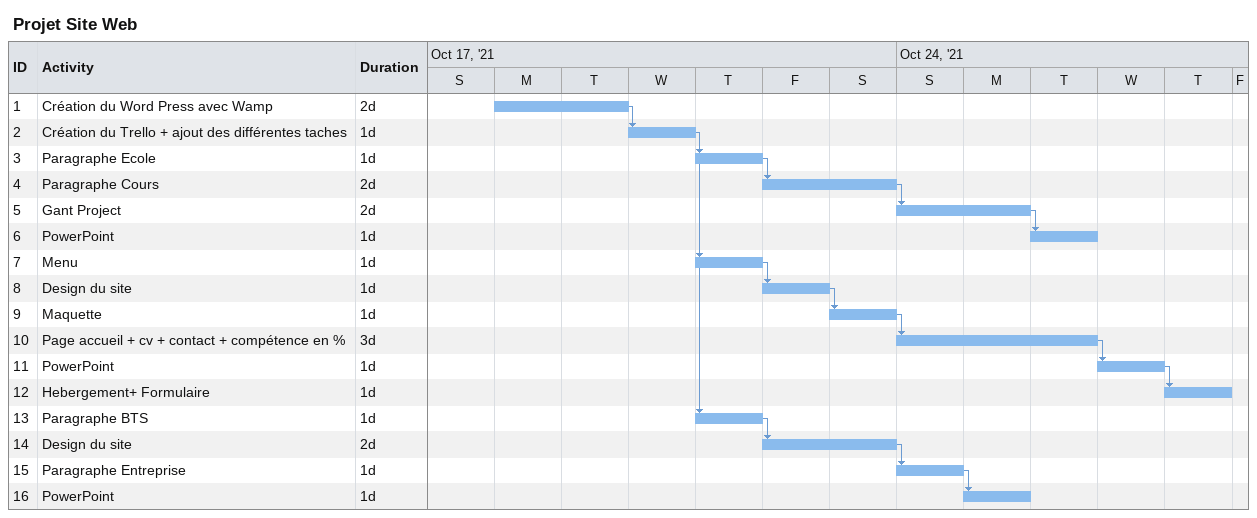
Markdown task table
Projet Site Web

| ID | Task | Duration | Start | Finish | Predecessors |
|---|---|---|---|---|---|
| 1 | Création du Word Press avec Wamp | 2d | 2021-10-18 | 2021-10-19 |  |
| 2 | Création du Trello + ajout des différentes taches | 1d | 2021-10-20 | 2021-10-20 | 1 |
| 3 | Paragraphe Ecole | 1d | 2021-10-21 | 2021-10-21 | 2 |
| 4 | Paragraphe Cours | 2d | 2021-10-22 | 2021-10-23 | 3 |
| 5 | Gant Project | 2d | 2021-10-24 | 2021-10-25 | 4 |
| 6 | PowerPoint | 1d | 2021-10-26 | 2021-10-26 | 5 |
| 7 | Menu | 1d | 2021-10-21 | 2021-10-21 | 2 |
| 8 | Design du site | 1d | 2021-10-22 | 2021-10-22 | 7 |
| 9 | Maquette | 1d | 2021-10-23 | 2021-10-23 | 8 |
| 10 | Page accueil + cv + contact + compétence en % | 3d | 2021-10-24 | 2021-10-26 | 9 |
| 11 | PowerPoint | 1d | 2021-10-27 | 2021-10-27 | 10 |
| 12 | Hebergement+ Formulaire | 1d | 2021-10-28 | 2021-10-28 | 11 |
| 13 | Paragraphe BTS | 1d | 2021-10-21 | 2021-10-21 | 2 |
| 14 | Design du site | 2d | 2021-10-22 | 2021-10-23 | 13 |
| 15 | Paragraphe Entreprise | 1d | 2021-10-24 | 2021-10-24 | 14 |
| 16 | PowerPoint | 1d | 2021-10-25 | 2021-10-25 | 15 |
